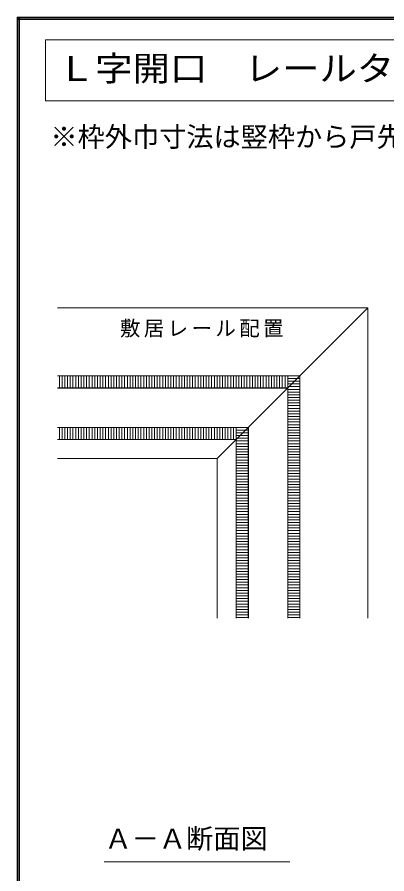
# Model space of a CAD drawing. Units: millimetres, scale not verified. Extents: x -957 to 993, y -705 to 708.
# Drawn here: x -957 to -685, y 77 to 708 of the extents above; entities that cross this region are included whole.
import ezdxf
from ezdxf.enums import TextEntityAlignment as Align

# ---------------------------------------------------------------- set-up
doc = ezdxf.new("R2010")
doc.units = ezdxf.units.MM
doc.header["$LTSCALE"] = 5
for name, color, linetype, lineweight in [('0-A_文字', 7, 'Continuous', 9), ('0-B_寸法', 7, 'Continuous', 9), ('F-1_枠', 6, 'Continuous', 9)]:
    doc.layers.add(name, color=color, linetype=linetype, lineweight=lineweight)
doc.styles.add('ＭＳ ゴシック', font='')
doc.styles.get('ＭＳ ゴシック').set_extended_font_data('MS Gothic')

msp = doc.modelspace()

# ---------------------------------------------------------------- linework, layer by layer
at = {"layer": '0-B_寸法'}
for p, q in [((-936.448, 690.897), (-936.448, 645.897)), ((-936.448, 645.897), (-64.286, 645.897)), ((-699.128, 493.626), (-927.628, 493.626)), ((-810.128, 382.626), (-699.128, 493.626)), ((-699.128, 493.626), (-699.128, 265.126)), ((-749.128, 443.626), (-927.628, 443.626)), ((-749.228, 443.526), (-927.628, 443.526)), ((-926.128, 443.626), (-926.128, 434.626)), ((-924.128, 443.626), (-924.128, 434.626)), ((-922.128, 443.626), (-922.128, 434.626)), ((-920.128, 443.626), (-920.128, 434.626)), ((-918.128, 443.626), (-918.128, 434.626)), ((-916.128, 443.626), (-916.128, 434.626)), ((-914.128, 443.626), (-914.128, 434.626)), ((-912.128, 443.626), (-912.128, 434.626)), ((-910.128, 443.626), (-910.128, 434.626)), ((-908.128, 443.626), (-908.128, 434.626)), ((-906.128, 443.626), (-906.128, 434.626)), ((-904.128, 443.626), (-904.128, 434.626)), ((-902.128, 443.626), (-902.128, 434.626)), ((-900.128, 443.626), (-900.128, 434.626)), ((-898.128, 443.626), (-898.128, 434.626)), ((-896.128, 443.626), (-896.128, 434.626)), ((-894.128, 443.626), (-894.128, 434.626)), ((-892.128, 443.626), (-892.128, 434.626)), ((-890.128, 443.626), (-890.128, 434.626)), ((-888.128, 443.626), (-888.128, 434.626)), ((-886.128, 443.626), (-886.128, 434.626)), ((-884.128, 443.626), (-884.128, 434.626)), ((-882.128, 443.626), (-882.128, 434.626)), ((-880.128, 443.626), (-880.128, 434.626)), ((-878.128, 443.626), (-878.128, 434.626)), ((-876.128, 443.626), (-876.128, 434.626)), ((-874.128, 443.626), (-874.128, 434.626)), ((-872.128, 443.626), (-872.128, 434.626)), ((-870.128, 443.626), (-870.128, 434.626)), ((-868.128, 443.626), (-868.128, 434.626)), ((-866.128, 443.626), (-866.128, 434.626)), ((-864.128, 443.626), (-864.128, 434.626)), ((-862.128, 443.626), (-862.128, 434.626)), ((-860.128, 443.626), (-860.128, 434.626)), ((-858.128, 443.626), (-858.128, 434.626)), ((-856.128, 443.626), (-856.128, 434.626)), ((-854.128, 443.626), (-854.128, 434.626)), ((-852.128, 443.626), (-852.128, 434.626)), ((-850.128, 443.626), (-850.128, 434.626)), ((-848.128, 443.626), (-848.128, 434.626)), ((-846.128, 443.626), (-846.128, 434.626)), ((-844.128, 443.626), (-844.128, 434.626)), ((-842.128, 443.626), (-842.128, 434.626)), ((-840.128, 443.626), (-840.128, 434.626)), ((-838.128, 443.626), (-838.128, 434.626)), ((-836.128, 443.626), (-836.128, 434.626)), ((-834.128, 443.626), (-834.128, 434.626)), ((-832.128, 443.626), (-832.128, 434.626)), ((-830.128, 443.626), (-830.128, 434.626)), ((-828.128, 443.626), (-828.128, 434.626)), ((-826.128, 443.626), (-826.128, 434.626)), ((-824.128, 443.626), (-824.128, 434.626)), ((-822.128, 443.626), (-822.128, 434.626)), ((-820.128, 443.626), (-820.128, 434.626)), ((-818.128, 443.626), (-818.128, 434.626)), ((-816.128, 443.626), (-816.128, 434.626)), ((-814.128, 443.626), (-814.128, 434.626)), ((-812.128, 443.626), (-812.128, 434.626)), ((-810.128, 443.626), (-810.128, 434.626)), ((-808.128, 443.626), (-808.128, 434.626)), ((-806.128, 443.626), (-806.128, 434.626)), ((-804.128, 443.626), (-804.128, 434.626)), ((-802.128, 443.626), (-802.128, 434.626)), ((-800.128, 443.626), (-800.128, 434.626)), ((-798.128, 443.626), (-798.128, 434.626)), ((-796.128, 443.626), (-796.128, 434.626)), ((-794.128, 443.626), (-794.128, 434.626)), ((-792.128, 443.626), (-792.128, 434.626)), ((-790.128, 443.626), (-790.128, 434.626)), ((-788.128, 443.626), (-788.128, 434.626)), ((-786.128, 443.626), (-786.128, 434.626)), ((-784.128, 443.626), (-784.128, 434.626)), ((-782.128, 443.626), (-782.128, 434.626)), ((-780.128, 443.626), (-780.128, 434.626)), ((-778.128, 443.626), (-778.128, 434.626)), ((-776.128, 443.626), (-776.128, 434.626)), ((-774.128, 443.626), (-774.128, 434.626)), ((-772.128, 443.626), (-772.128, 434.626)), ((-770.128, 443.626), (-770.128, 434.626)), ((-768.128, 443.626), (-768.128, 434.626)), ((-766.128, 443.626), (-766.128, 434.626)), ((-764.128, 443.626), (-764.128, 434.626)), ((-762.128, 443.626), (-762.128, 434.626)), ((-760.128, 443.626), (-760.128, 434.626)), ((-758.128, 443.626), (-758.128, 265.126)), ((-758.128, 441.626), (-749.128, 441.626)), ((-749.228, 443.526), (-749.228, 265.126)), ((-749.128, 443.626), (-749.128, 265.126)), ((-758.128, 439.626), (-749.128, 439.626)), ((-758.128, 437.626), (-749.128, 437.626)), ((-758.128, 435.626), (-749.128, 435.626)), ((-758.028, 434.726), (-927.628, 434.726)), ((-758.128, 434.626), (-927.628, 434.626)), ((-758.128, 433.626), (-749.128, 433.626)), ((-758.128, 431.626), (-749.128, 431.626)), ((-758.128, 429.626), (-749.128, 429.626)), ((-758.028, 434.726), (-758.028, 265.126)), ((-758.128, 427.626), (-749.128, 427.626)), ((-758.128, 425.626), (-749.128, 425.626)), ((-758.128, 423.626), (-749.128, 423.626)), ((-758.128, 421.626), (-749.128, 421.626)), ((-758.128, 419.626), (-749.128, 419.626)), ((-758.128, 417.626), (-749.128, 417.626)), ((-758.128, 415.626), (-749.128, 415.626)), ((-758.128, 413.626), (-749.128, 413.626)), ((-758.128, 411.626), (-749.128, 411.626)), ((-787.128, 405.626), (-927.628, 405.626)), ((-787.228, 405.526), (-927.628, 405.526)), ((-926.128, 405.626), (-926.128, 396.626)), ((-924.128, 405.626), (-924.128, 396.626)), ((-922.128, 405.626), (-922.128, 396.626)), ((-920.128, 405.626), (-920.128, 396.626)), ((-918.128, 405.626), (-918.128, 396.626)), ((-916.128, 405.626), (-916.128, 396.626)), ((-914.128, 405.626), (-914.128, 396.626)), ((-912.128, 405.626), (-912.128, 396.626)), ((-910.128, 405.626), (-910.128, 396.626)), ((-908.128, 405.626), (-908.128, 396.626)), ((-906.128, 405.626), (-906.128, 396.626)), ((-904.128, 405.626), (-904.128, 396.626)), ((-902.128, 405.626), (-902.128, 396.626)), ((-900.128, 405.626), (-900.128, 396.626)), ((-898.128, 405.626), (-898.128, 396.626)), ((-896.128, 405.626), (-896.128, 396.626)), ((-894.128, 405.626), (-894.128, 396.626)), ((-892.128, 405.626), (-892.128, 396.626)), ((-890.128, 405.626), (-890.128, 396.626)), ((-888.128, 405.626), (-888.128, 396.626)), ((-886.128, 405.626), (-886.128, 396.626)), ((-884.128, 405.626), (-884.128, 396.626)), ((-882.128, 405.626), (-882.128, 396.626)), ((-880.128, 405.626), (-880.128, 396.626)), ((-878.128, 405.626), (-878.128, 396.626)), ((-876.128, 405.626), (-876.128, 396.626)), ((-874.128, 405.626), (-874.128, 396.626)), ((-872.128, 405.626), (-872.128, 396.626)), ((-870.128, 405.626), (-870.128, 396.626)), ((-868.128, 405.626), (-868.128, 396.626)), ((-866.128, 405.626), (-866.128, 396.626)), ((-864.128, 405.626), (-864.128, 396.626)), ((-862.128, 405.626), (-862.128, 396.626)), ((-860.128, 405.626), (-860.128, 396.626)), ((-858.128, 405.626), (-858.128, 396.626)), ((-856.128, 405.626), (-856.128, 396.626)), ((-854.128, 405.626), (-854.128, 396.626)), ((-852.128, 405.626), (-852.128, 396.626)), ((-850.128, 405.626), (-850.128, 396.626)), ((-848.128, 405.626), (-848.128, 396.626)), ((-846.128, 405.626), (-846.128, 396.626)), ((-844.128, 405.626), (-844.128, 396.626)), ((-842.128, 405.626), (-842.128, 396.626)), ((-840.128, 405.626), (-840.128, 396.626)), ((-838.128, 405.626), (-838.128, 396.626)), ((-836.128, 405.626), (-836.128, 396.626)), ((-834.128, 405.626), (-834.128, 396.626)), ((-832.128, 405.626), (-832.128, 396.626)), ((-830.128, 405.626), (-830.128, 396.626)), ((-828.128, 405.626), (-828.128, 396.626)), ((-826.128, 405.626), (-826.128, 396.626)), ((-824.128, 405.626), (-824.128, 396.626)), ((-822.128, 405.626), (-822.128, 396.626)), ((-820.128, 405.626), (-820.128, 396.626)), ((-818.128, 405.626), (-818.128, 396.626)), ((-816.128, 405.626), (-816.128, 396.626)), ((-814.128, 405.626), (-814.128, 396.626)), ((-812.128, 405.626), (-812.128, 396.626)), ((-810.128, 405.626), (-810.128, 396.626)), ((-808.128, 405.626), (-808.128, 396.626)), ((-806.128, 405.626), (-806.128, 396.626)), ((-804.128, 405.626), (-804.128, 396.626)), ((-802.128, 405.626), (-802.128, 396.626)), ((-800.128, 405.626), (-800.128, 396.626)), ((-798.128, 405.626), (-798.128, 396.626)), ((-796.128, 405.626), (-796.128, 265.126)), ((-796.128, 403.626), (-787.128, 403.626)), ((-787.228, 405.526), (-787.228, 265.126)), ((-787.128, 405.626), (-787.128, 265.126)), ((-758.128, 409.626), (-749.128, 409.626)), ((-758.128, 407.626), (-749.128, 407.626)), ((-758.128, 405.626), (-749.128, 405.626)), ((-758.128, 403.626), (-749.128, 403.626)), ((-796.128, 401.626), (-787.128, 401.626)), ((-796.128, 399.626), (-787.128, 399.626)), ((-796.128, 397.626), (-787.128, 397.626)), ((-758.128, 401.626), (-749.128, 401.626)), ((-758.128, 399.626), (-749.128, 399.626)), ((-758.128, 397.626), (-749.128, 397.626)), ((-796.028, 396.726), (-927.628, 396.726)), ((-796.128, 396.626), (-927.628, 396.626)), ((-796.128, 395.626), (-787.128, 395.626)), ((-796.128, 393.626), (-787.128, 393.626)), ((-796.128, 391.626), (-787.128, 391.626)), ((-796.028, 396.726), (-796.028, 265.126)), ((-758.128, 395.626), (-749.128, 395.626)), ((-758.128, 393.626), (-749.128, 393.626)), ((-758.128, 391.626), (-749.128, 391.626)), ((-796.128, 389.626), (-787.128, 389.626)), ((-796.128, 387.626), (-787.128, 387.626)), ((-796.128, 385.626), (-787.128, 385.626)), ((-758.128, 389.626), (-749.128, 389.626)), ((-758.128, 387.626), (-749.128, 387.626)), ((-758.128, 385.626), (-749.128, 385.626)), ((-810.128, 382.626), (-927.628, 382.626)), ((-810.128, 382.626), (-810.128, 265.126)), ((-796.128, 383.626), (-787.128, 383.626)), ((-796.128, 381.626), (-787.128, 381.626)), ((-796.128, 379.626), (-787.128, 379.626)), ((-758.128, 383.626), (-749.128, 383.626)), ((-758.128, 381.626), (-749.128, 381.626)), ((-758.128, 379.626), (-749.128, 379.626)), ((-796.128, 377.626), (-787.128, 377.626)), ((-796.128, 375.626), (-787.128, 375.626)), ((-796.128, 373.626), (-787.128, 373.626)), ((-758.128, 377.626), (-749.128, 377.626)), ((-758.128, 375.626), (-749.128, 375.626)), ((-758.128, 373.626), (-749.128, 373.626)), ((-796.128, 371.626), (-787.128, 371.626)), ((-796.128, 369.626), (-787.128, 369.626)), ((-796.128, 367.626), (-787.128, 367.626)), ((-758.128, 371.626), (-749.128, 371.626)), ((-758.128, 369.626), (-749.128, 369.626)), ((-758.128, 367.626), (-749.128, 367.626)), ((-796.128, 365.626), (-787.128, 365.626)), ((-796.128, 363.626), (-787.128, 363.626)), ((-796.128, 361.626), (-787.128, 361.626)), ((-796.128, 359.626), (-787.128, 359.626)), ((-758.128, 365.626), (-749.128, 365.626)), ((-758.128, 363.626), (-749.128, 363.626)), ((-758.128, 361.626), (-749.128, 361.626)), ((-758.128, 359.626), (-749.128, 359.626)), ((-796.128, 357.626), (-787.128, 357.626)), ((-796.128, 355.626), (-787.128, 355.626)), ((-796.128, 353.626), (-787.128, 353.626)), ((-758.128, 357.626), (-749.128, 357.626)), ((-758.128, 355.626), (-749.128, 355.626)), ((-758.128, 353.626), (-749.128, 353.626)), ((-796.128, 351.626), (-787.128, 351.626)), ((-796.128, 349.626), (-787.128, 349.626)), ((-796.128, 347.626), (-787.128, 347.626)), ((-758.128, 351.626), (-749.128, 351.626)), ((-758.128, 349.626), (-749.128, 349.626)), ((-758.128, 347.626), (-749.128, 347.626)), ((-796.128, 345.626), (-787.128, 345.626)), ((-796.128, 343.626), (-787.128, 343.626)), ((-796.128, 341.626), (-787.128, 341.626)), ((-758.128, 345.626), (-749.128, 345.626)), ((-758.128, 343.626), (-749.128, 343.626)), ((-758.128, 341.626), (-749.128, 341.626)), ((-796.128, 339.626), (-787.128, 339.626)), ((-796.128, 337.626), (-787.128, 337.626)), ((-796.128, 335.626), (-787.128, 335.626)), ((-758.128, 339.626), (-749.128, 339.626)), ((-758.128, 337.626), (-749.128, 337.626)), ((-758.128, 335.626), (-749.128, 335.626)), ((-796.128, 333.626), (-787.128, 333.626)), ((-796.128, 331.626), (-787.128, 331.626)), ((-796.128, 329.626), (-787.128, 329.626)), ((-758.128, 333.626), (-749.128, 333.626)), ((-758.128, 331.626), (-749.128, 331.626)), ((-758.128, 329.626), (-749.128, 329.626)), ((-796.128, 327.626), (-787.128, 327.626)), ((-796.128, 325.626), (-787.128, 325.626)), ((-796.128, 323.626), (-787.128, 323.626)), ((-796.128, 321.626), (-787.128, 321.626)), ((-758.128, 327.626), (-749.128, 327.626)), ((-758.128, 325.626), (-749.128, 325.626)), ((-758.128, 323.626), (-749.128, 323.626)), ((-758.128, 321.626), (-749.128, 321.626)), ((-796.128, 319.626), (-787.128, 319.626)), ((-796.128, 317.626), (-787.128, 317.626)), ((-796.128, 315.626), (-787.128, 315.626)), ((-758.128, 319.626), (-749.128, 319.626)), ((-758.128, 317.626), (-749.128, 317.626)), ((-758.128, 315.626), (-749.128, 315.626)), ((-796.128, 313.626), (-787.128, 313.626)), ((-796.128, 311.626), (-787.128, 311.626)), ((-796.128, 309.626), (-787.128, 309.626)), ((-758.128, 313.626), (-749.128, 313.626)), ((-758.128, 311.626), (-749.128, 311.626)), ((-758.128, 309.626), (-749.128, 309.626)), ((-796.128, 307.626), (-787.128, 307.626)), ((-796.128, 305.626), (-787.128, 305.626)), ((-796.128, 303.626), (-787.128, 303.626)), ((-758.128, 307.626), (-749.128, 307.626)), ((-758.128, 305.626), (-749.128, 305.626)), ((-758.128, 303.626), (-749.128, 303.626)), ((-796.128, 301.626), (-787.128, 301.626)), ((-796.128, 299.626), (-787.128, 299.626)), ((-796.128, 297.626), (-787.128, 297.626)), ((-758.128, 301.626), (-749.128, 301.626)), ((-758.128, 299.626), (-749.128, 299.626)), ((-758.128, 297.626), (-749.128, 297.626)), ((-796.128, 295.626), (-787.128, 295.626)), ((-796.128, 293.626), (-787.128, 293.626)), ((-796.128, 291.626), (-787.128, 291.626)), ((-758.128, 295.626), (-749.128, 295.626)), ((-758.128, 293.626), (-749.128, 293.626)), ((-758.128, 291.626), (-749.128, 291.626)), ((-796.128, 289.626), (-787.128, 289.626)), ((-796.128, 287.626), (-787.128, 287.626)), ((-796.128, 285.626), (-787.128, 285.626)), ((-758.128, 289.626), (-749.128, 289.626)), ((-758.128, 287.626), (-749.128, 287.626)), ((-758.128, 285.626), (-749.128, 285.626)), ((-796.128, 283.626), (-787.128, 283.626)), ((-796.128, 281.626), (-787.128, 281.626)), ((-796.128, 279.626), (-787.128, 279.626)), ((-796.128, 277.626), (-787.128, 277.626)), ((-758.128, 283.626), (-749.128, 283.626)), ((-758.128, 281.626), (-749.128, 281.626)), ((-758.128, 279.626), (-749.128, 279.626)), ((-758.128, 277.626), (-749.128, 277.626)), ((-796.128, 275.626), (-787.128, 275.626)), ((-796.128, 273.626), (-787.128, 273.626)), ((-796.128, 271.626), (-787.128, 271.626)), ((-758.128, 275.626), (-749.128, 275.626)), ((-758.128, 273.626), (-749.128, 273.626)), ((-758.128, 271.626), (-749.128, 271.626)), ((-796.128, 269.626), (-787.128, 269.626)), ((-796.128, 267.626), (-787.128, 267.626)), ((-796.128, 265.626), (-787.128, 265.626)), ((-758.128, 269.626), (-749.128, 269.626)), ((-758.128, 267.626), (-749.128, 267.626)), ((-758.128, 265.626), (-749.128, 265.626)), ((-756.651, 85.923), (-893.078, 85.923))]:
    msp.add_line(p, q, dxfattribs=at)
msp.add_lwpolyline([(-936.448, 690.897), (-64.286, 690.897), (-64.286, 645.897)], dxfattribs=at)
at = {"layer": 'F-1_枠'}
for p, q in [((-957.218, 707.602), (-957.218, -689.065)), ((-957.218, 707.602), (992.782, 707.602)), ((-957.218, 706.769), (992.782, 706.769)), ((-956.385, 707.602), (-956.385, -689.065)), ((-955.551, 707.602), (-955.551, -689.065)), ((-957.218, 705.935), (992.782, 705.935))]:
    msp.add_line(p, q, dxfattribs=at)

# ---------------------------------------------------------------- texts
at = {"layer": '0-A_文字', "style": 'ＭＳ ゴシック'}
msp.add_text('※枠外巾寸法は竪枠から戸先の鴨居外での表示となっています。', height=14.66, dxfattribs=at).set_placement((-932.755, 607.806), align=Align.BOTTOM_LEFT)
at = {"layer": '0-B_寸法', "style": 'ＭＳ ゴシック', "width": 1.1}
msp.add_text('Ｌ字開口\u3000レールタイプ\u3000固定枠【L】２枚引込戸＋【R】２枚引込戸', height=18.33, dxfattribs=at).set_placement((-927.321, 655.158), align=Align.BOTTOM_LEFT)
at = {"layer": '0-B_寸法', "style": 'ＭＳ ゴシック'}
msp.add_text('Ａ－Ａ断面図', height=14.66, dxfattribs=at).set_placement((-892.885, 91.246), align=Align.BOTTOM_LEFT)
at = {"layer": '0-B_寸法', "insert": (-881.578, 471.833), "char_height": 11, "attachment_point": 7, "style": 'ＭＳ ゴシック'}
msp.add_mtext('\\T1.17;敷居レール配置', dxfattribs=at)

doc.saveas('drawing.dxf')
